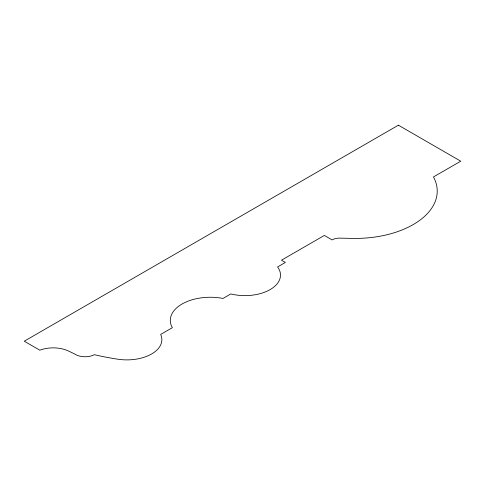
<?xml version="1.0" encoding="UTF-8"?>
<svg xmlns="http://www.w3.org/2000/svg" width="485" height="485" viewBox="0 0 485 485"><rect width="100%" height="100%" fill="white"/><g stroke="black" fill="none" stroke-linecap="round" stroke-linejoin="round"><path stroke-width="0.73" d="M398.391 125.185L24.25 341.197L39.837 350.194A24.123 13.926 0 0 1 67.985 350.782L74.484 353.898A13.859 8.002 0 0 0 94.399 354.693A189.489 109.398 0 0 0 117.788 359.197A34.981 20.194 0 0 0 151.611 353.977A34.981 20.194 0 0 0 160.656 334.444L172.351 327.696A40.055 23.122 0 0 1 182.027 304.028A40.055 23.122 0 0 1 223.015 298.445L230.805 293.94A35.569 20.534 0 0 0 270.084 289.618A35.569 20.534 0 0 0 277.578 266.944L285.368 262.44L281.476 260.19L324.344 235.443L332.14 239.942A9.603 5.541 0 0 1 339.603 238.129L352.225 238.396A81.971 47.324 0 0 0 433.469 176.94L460.75 161.19L398.391 125.185"/></g></svg>
